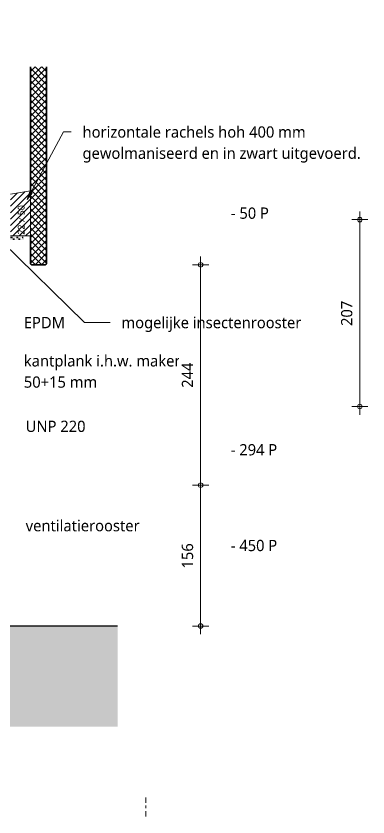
# Model space of a CAD drawing. Header units: millimetres. Extents: x 6732 to 10947, y 894 to 9086.
# Drawn here: x 8521 to 8910, y 4430 to 5317 of the extents above; entities that cross this region are included whole.
import ezdxf

# ---------------------------------------------------------------- set-up
doc = ezdxf.new("R2010")
doc.units = ezdxf.units.MM
doc.linetypes.add('MV_center', pattern=[15, 6, -3, 3, -3])
doc.linetypes.add('MV_gas', pattern=[6, 0, -1, 0, -1, 0, -1, 2, -1])
for name, color, linetype, lineweight in [('A-ANNO-DIMS', 211, 'Continuous', 13), ('A-ANNO-DIMS-5', 211, 'Continuous', 13), ('A-DETL', 90, 'Continuous', 13), ('A-DETL-GENF', 92, 'Continuous', 18), ('G-ANNO-TEXT', 231, 'Continuous', 13)]:
    doc.layers.add(name, color=color, linetype=linetype, lineweight=lineweight)
doc.styles.add('Segoe UI_1', font='segoeui.ttf', dxfattribs={"height": 7.5})
doc.styles.add('Segoe UI_2', font='segoeui.ttf', dxfattribs={"height": 12.5})
doc.dimstyles.new('2_5_mm_1', dxfattribs={"dimscale": 304.8, "dimtxt": 13.092049, "dimasz": 0.016404, "dimexe": 0.029528, "dimexo": 0.0625, "dimgap": 0.014764, "dimtad": 1, "dimdec": 0, "dimzin": 0, "dimdsep": 46, "dimtxsty": 'Segoe UI_2', "dimblk1": 'DOTBLANK', "dimblk2": 'DOTBLANK', "dimsah": 1, "dimcen": 0.09, "dimdle": 0.029528, "dimazin": 0, "dimtfac": 1, "dimtdec": 4, "dimtix": 1, "dimtmove": 0, "dimatfit": 3, "dimfxl": 0.029528, "dimfxlon": 1, "dimtvp": 1, "dimtfill": 1, "dimtolj": 1, "dimtzin": 0, "dimarcsym": 2})

# ---------------------------------------------------------------- blocks, each defined once
blk = doc.blocks.new('NLRS_00_DI_maskeer - Type 1-4234609-Details Strandbaak Patio Woning')
at = {"layer": 'A-DETL-GENF', "linetype": 'MV_center'}
blk.add_line((189.82, 0), (211.43, 0), dxfattribs=at)
blk = doc.blocks.new('DIMBLOCK43-Details Strandbaak Patio Woning')
at = {"layer": 'A-ANNO-DIMS-5'}
for p, q in [((8724.95, 5050.5), (8724.95, 4797.5)), ((8724.95, 5041.5), (8715.95, 5041.5)), ((8724.95, 5041.5), (8733.95, 5041.5)), ((8724.95, 4797.5), (8715.95, 4797.5)), ((8724.95, 4797.5), (8733.95, 4797.5))]:
    blk.add_line(p, q, dxfattribs=at)
for centre in [(8724.95, 5041.5), (8724.95, 4797.5)]:
    blk.add_circle(centre, 2.5, dxfattribs=at)
at = {"layer": 'A-ANNO-DIMS-5', "color": 0, "insert": (8704.15, 4905.21), "char_height": 12.5, "width": 34.2774, "attachment_point": 1, "rotation": 90, "line_spacing_factor": 1.142579, "style": 'Segoe UI_2', "bg_fill": 3, "box_fill_scale": 1.25, "bg_fill_color": 9, "bg_fill_true_color": 13158600, "bg_fill_transparency": 0}
blk.add_mtext('244', dxfattribs=at)
blk = doc.blocks.new('_DotBlank')
at = {"color": 0, "linetype": 'ByBlock', "lineweight": -2}
blk.add_line((-0.5, 0), (-1, 0), dxfattribs=at)
blk.add_circle((0, 0), 0.5, dxfattribs=at)
blk = doc.blocks.new('DIMBLOCK44-Details Strandbaak Patio Woning')
at = {"layer": 'A-ANNO-DIMS-5'}
for p, q in [((8724.95, 4797.5), (8715.95, 4797.5)), ((8724.95, 4797.5), (8724.95, 4632.5)), ((8724.95, 4797.5), (8733.95, 4797.5)), ((8724.95, 4641.5), (8715.95, 4641.5)), ((8724.95, 4641.5), (8733.95, 4641.5))]:
    blk.add_line(p, q, dxfattribs=at)
for centre in [(8724.95, 4797.5), (8724.95, 4641.5)]:
    blk.add_circle(centre, 2.5, dxfattribs=at)
at = {"layer": 'A-ANNO-DIMS-5', "color": 0, "insert": (8704.15, 4705.21), "char_height": 12.5, "width": 34.2774, "attachment_point": 1, "rotation": 90, "line_spacing_factor": 1.142579, "style": 'Segoe UI_2', "bg_fill": 3, "box_fill_scale": 1.25, "bg_fill_color": 9, "bg_fill_true_color": 13158600, "bg_fill_transparency": 0}
blk.add_mtext('156', dxfattribs=at)
blk = doc.blocks.new('DIMBLOCK116-Details Strandbaak Patio Woning')
at = {"layer": 'A-ANNO-DIMS-5'}
for p, q in [((8901.25, 4875.5), (8901.25, 5100.5)), ((8901.25, 5091.5), (8892.25, 5091.5)), ((8901.25, 5091.5), (8910.25, 5091.5)), ((8901.25, 4884.5), (8892.25, 4884.5)), ((8901.25, 4884.5), (8910.25, 4884.5))]:
    blk.add_line(p, q, dxfattribs=at)
for centre in [(8901.25, 5091.5), (8901.25, 4884.5)]:
    blk.add_circle(centre, 2.5, dxfattribs=at)
at = {"layer": 'A-ANNO-DIMS-5', "color": 0, "insert": (8880.44, 4973.71), "char_height": 12.5, "width": 34.2774, "attachment_point": 1, "rotation": 90, "line_spacing_factor": 1.142579, "style": 'Segoe UI_2', "bg_fill": 3, "box_fill_scale": 1.25, "bg_fill_color": 9, "bg_fill_true_color": 13158600, "bg_fill_transparency": 0}
blk.add_mtext('207', dxfattribs=at)

msp = doc.modelspace()

# ---------------------------------------------------------------- hatches: boundary and pattern name
at = {"layer": 'A-DETL-GENF', "lineweight": 13}
h = msp.add_hatch(dxfattribs=at)
h.set_pattern_fill('FP_8', color=250, style=0, pattern_type=2)
h.set_pattern_definition([(45, (0, 0), (-3.535534, 3.535534), []), (135, (0, 0), (-3.535534, -3.535534), [])])
h.paths.add_polyline_path([(8537.82, 5041.5), (8553.16, 5041.5), (8553.62, 5041.7), (8554.01, 5042.02), (8554.3, 5042.42), (8554.49, 5042.89), (8554.49, 5260.77), (8536.49, 5260.77), (8536.49, 5042.89), (8536.68, 5042.42), (8536.97, 5042.02), (8537.36, 5041.7)])
h.paths.add_polyline_path([(8550.15, 5747.43), (8554.49, 5747.43), (8554.49, 5814.44), (8554.3, 5814.91), (8554.01, 5815.31), (8553.62, 5815.63), (8553.16, 5815.84), (8537.82, 5815.84), (8537.36, 5815.63), (8536.97, 5815.31), (8536.68, 5814.91), (8536.49, 5814.45), (8536.49, 5747.43)])
h = msp.add_hatch(dxfattribs=at)
h.set_pattern_fill('FP_17', color=250, style=0, pattern_type=2)
h.set_pattern_definition([(45, (0, 0), (-3.535534, 3.535534), [])])
h.paths.add_polyline_path([(8536.49, 5073.5), (8536.49, 5123.5), (8514.49, 5119.62), (8514.49, 5073.5)])
h = msp.add_hatch(dxfattribs=at)
h.set_pattern_fill('FP_10', color=55, style=0, pattern_type=2)
h.set_pattern_definition([(0, (0, 0), (20.32, 5.08), [1.676, -13.564, 1.676, -13.564, -81.28]), (0, (0, 0), (20.32, 5.08), [-30.48, 1.676, -28.804, 1.676, -13.564, -35.56]), (0, (0, 0), (20.32, 5.08), [-76.2, 1.676, -8.484, 1.676, -23.724]), (120, (7.62, 2.54), (-14.559409, 15.0576362), [1.676, -13.564, 1.676, -13.564, -81.28]), (120, (7.62, 2.54), (-14.559409, 15.0576362), [-30.48, 1.676, -28.804, 1.676, -13.564, -35.56]), (120, (7.62, 2.54), (-14.559409, 15.0576362), [-76.2, 1.676, -8.484, 1.676, -23.724]), (240, (10.16, 12.7), (-5.760591, -20.1376362), [1.676, -13.564, 1.676, -13.564, -81.28]), (240, (10.16, 12.7), (-5.760591, -20.1376362), [-30.48, 1.676, -28.804, 1.676, -13.564, -35.56]), (240, (10.16, 12.7), (-5.760591, -20.1376362), [-76.2, 1.676, -8.484, 1.676, -23.724])])
h.paths.add_polyline_path([(8633.05, 4530.07), (8633.05, 4641.5), (8334.49, 4641.5), (8334.49, 4530.07), (8454.49, 4530.07)])
h.paths.add_polyline_path([(8258.49, 4530.07), (8258.49, 4641.5), (7762.59, 4641.5), (7762.59, 4530.07)])
at = {"layer": 'G-ANNO-TEXT'}
msp.add_hatch(color=7, dxfattribs=at).paths.add_polyline_path([(8532.95, 5113.78), (8538.62, 5120.95), (8535.82, 5122.45)])

# ---------------------------------------------------------------- linework, layer by layer
at = {"layer": 'A-DETL', "lineweight": 35}
for p, q in [((8536.49, 5260.77), (8536.49, 5123.5)), ((8554.49, 5042.89), (8554.49, 5260.77)), ((8536.49, 5073.5), (8536.49, 5042.89)), ((8537.82, 5041.5), (8553.16, 5041.5))]:
    msp.add_line(p, q, dxfattribs=at)
at = {"layer": 'A-DETL'}
for p, q in [((8536.49, 5123.5), (8514.49, 5119.62)), ((8536.49, 5073.5), (8536.49, 5123.5)), ((8514.49, 5073.5), (8536.49, 5073.5))]:
    msp.add_line(p, q, dxfattribs=at)
at = {"layer": 'A-DETL', "linetype": 'MV_gas', "lineweight": 35}
for p, q in [((8486.18, 5071.86), (8528.68, 5071.86)), ((8528.68, 5069.86), (8486.18, 5069.86)), ((8528.68, 5071.86), (8528.68, 5069.86))]:
    msp.add_line(p, q, dxfattribs=at)
at = {"layer": 'A-DETL', "lineweight": 25}
msp.add_line((8633.05, 4641.5), (8454.49, 4641.5), dxfattribs=at)
at = {"layer": 'A-DETL', "lineweight": 35}
for centre, start, end in [((8538.4, 5043.38), 194.49409, 253), ((8552.59, 5043.38), 287, 345.58131)]:
    msp.add_arc(centre, 1.97, start, end, dxfattribs=at)
at = {"layer": 'G-ANNO-TEXT', "color": 250}
for p, q in [((8532.95, 5113.78), (8573.19, 5188.51)), ((8573.19, 5188.51), (8581.78, 5188.51)), ((8535.82, 5122.45), (8532.95, 5113.78)), ((8532.95, 5113.78), (8538.62, 5120.95)), ((8538.62, 5120.95), (8535.82, 5122.45)), ((8505.42, 5066.88), (8596.53, 4977.47)), ((8596.53, 4977.47), (8624.82, 4977.47))]:
    msp.add_line(p, q, dxfattribs=at)

# ---------------------------------------------------------------- block references
at = {"layer": 'A-DETL-GENF', "linetype": 'MV_center', "rotation": 270}
msp.add_blockref('NLRS_00_DI_maskeer - Type 1-4234609-Details Strandbaak Patio Woning', (8664.49, 4641.5), dxfattribs=at)

# ---------------------------------------------------------------- texts
at = {"layer": 'G-ANNO-TEXT', "color": 7, "char_height": 12.5, "attachment_point": 1, "style": 'Segoe UI_2'}
for s, insert, width in [('horizontale rachels hoh 400 mm', (8594.28, 5194.76), 302.637), ('gewolmaniseerd en in zwart uitgevoerd.', (8594.28, 5171.28), 374.3881), ('- 50 P', (8758.43, 5104.92), 55.7173), ('EPDM', (8529.3, 4983.72), 56.9198), ('kantplank i.h.w. maken', (8529.3, 4941.36), 212.0463), ('50+15 mm', (8529.3, 4917.88), 103.8185), ('UNP 220', (8531.3, 4868.86), 83.3755), ('- 294 P', (8758.29, 4842.92), 67.3417), ('ventilatierooster', (8531.3, 4758.86), 151.9198), ('- 450 P', (8758.29, 4736.92), 67.3417)]:
    msp.add_mtext(s, dxfattribs=dict(at, insert=insert, width=width))
at = {"layer": 'G-ANNO-TEXT', "color": 8, "insert": (8522.58, 5074.84), "char_height": 7.5, "width": 40.4852, "attachment_point": 1, "rotation": 90, "style": 'Segoe UI_1'}
msp.add_mtext('22 x 50', dxfattribs=at)

# ---------------------------------------------------------------- dimensions: what is measured, and where the dimension line sits
at = {"layer": 'A-ANNO-DIMS'}
dim = msp.add_linear_dim(base=(8901.25, 5091.5), p1=(8910.25, 4884.5), p2=(8892.25, 5091.5), angle=90, dimstyle='2_5_mm_1', override={"dimpost": '<>', "dimfxl": 207.781135}, dxfattribs=at)
dim.commit()
dim.dimension.update_dxf_attribs({"geometry": 'DIMBLOCK116-Details Strandbaak Patio Woning', "text_midpoint": (8890.29, 4988)})

# ---------------------------------------------------------------- next in the draw order: dimensions: what is measured, and where the dimension line sits
dim = msp.add_linear_dim(base=(8724.95, 4797.5), p1=(8733.95, 5041.5), p2=(8715.95, 4797.5), angle=90, dimstyle='2_5_mm_1', override={"dimpost": '<>', "dimfxl": 244.663034}, dxfattribs=at)
dim.commit()
dim.dimension.update_dxf_attribs({"geometry": 'DIMBLOCK43-Details Strandbaak Patio Woning', "text_midpoint": (8714.1, 4919.5)})

# ---------------------------------------------------------------- next in the draw order: texts
at = {"layer": 'G-ANNO-TEXT', "color": 7, "insert": (8637.32, 4983.72), "char_height": 12.5, "width": 241.7088, "attachment_point": 1, "style": 'Segoe UI_2'}
msp.add_mtext('mogelijke insectenrooster', dxfattribs=at)

# ---------------------------------------------------------------- next in the draw order: dimensions: what is measured, and where the dimension line sits
at = {"layer": 'A-ANNO-DIMS'}
dim = msp.add_linear_dim(base=(8724.95, 4641.5), p1=(8715.95, 4797.5), p2=(8733.95, 4641.5), angle=90, dimstyle='2_5_mm_1', override={"dimpost": '<>', "dimfxl": 157.035028}, dxfattribs=at)
dim.commit()
dim.dimension.update_dxf_attribs({"geometry": 'DIMBLOCK44-Details Strandbaak Patio Woning', "text_midpoint": (8713.96, 4719.5)})

doc.saveas('drawing.dxf')
